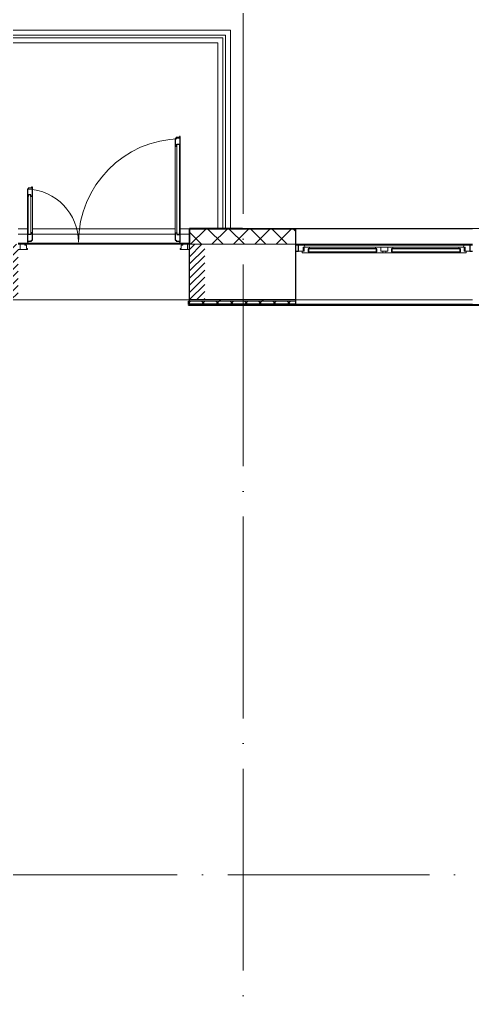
# Model space of a CAD drawing. Header units: millimetres. Extents: x -88595 to 880822, y -1054509 to -148035.
# Drawn here: x 275948 to 280438, y -242778 to -233074 of the extents above; entities that cross this region are included whole.
import ezdxf

# ---------------------------------------------------------------- set-up
doc = ezdxf.new("R2010")
doc.units = ezdxf.units.MM
doc.linetypes.add('ADSK_Линия сетки', pattern=[25, 20, -2.5, 0, -2.5])
doc.linetypes.add('ADSK_Штриховая_ш2 п1_5', pattern=[4.5, 3, -1.5])
for name, color, linetype, lineweight in [('_ Окна', 7, 'Continuous', 30), ('Двери', 7, 'Continuous', 9), ('Лестницы', 7, 'Continuous', 9), ('Оборудование', 7, 'Continuous', 18), ('Ограждение', 7, 'Continuous', 9), ('Окна', 7, 'Continuous', 9), ('Оси', 7, 'Continuous', 9), ('Стены внутренние', 7, 'Continuous', 18), ('Стены наружные', 7, 'Continuous', 18), ('Стены штриховка', 7, 'Continuous', 9)]:
    doc.layers.add(name, color=color, linetype=linetype, lineweight=lineweight)
doc.layers.add('Двери открывание', color=7, linetype='Continuous', lineweight=9, true_color=0xc0c0c0)

# ---------------------------------------------------------------- blocks, each defined once
blk = doc.blocks.new('2 этаж')
at = {"layer": 'Двери', "lineweight": 18, "true_color": 0xff0000}
h = blk.add_hatch(dxfattribs=at)
h.set_pattern_fill('FP_2', color=1, style=0, pattern_type=2)
h.set_pattern_definition([(45, (305992.5, 692231.506), (-35.3553, 35.3553), [])])
h.paths.add_polyline_path([(307117.5, 691956.5), (307117.5, 692506.5), (306967.5, 692506.5), (306967.5, 691956.5)])
h.paths.add_polyline_path([(305117.5, 691956.5), (305267.5, 691956.5), (305267.5, 692506.5), (305117.5, 692506.5), (305117.5, 691980.1)])
at = {"layer": '_ Окна'}
for p, q in [((308047.5, 692496.5), (308022.5, 692496.5)), ((308047.5, 692438.5), (308047.5, 692496.5)), ((308145.5, 692462.5), (308142.5, 692462.5)), ((308142.5, 692462.5), (308142.5, 692430.5)), ((308822.5, 692462.5), (308145.5, 692462.5)), ((308145.5, 692462.5), (308145.5, 692430.5)), ((308145.5, 692430.5), (308145.5, 692462.5)), ((308822.5, 692430.5), (308822.5, 692462.5)), ((308822.5, 692462.5), (308822.5, 692430.5)), ((308825.5, 692462.5), (308822.5, 692462.5)), ((308825.5, 692430.5), (308825.5, 692462.5)), ((308972.5, 692462.5), (308969.5, 692462.5)), ((308969.5, 692462.5), (308969.5, 692430.5)), ((309649.5, 692462.5), (308972.5, 692462.5)), ((308972.5, 692462.5), (308972.5, 692430.5)), ((308972.5, 692430.5), (308972.5, 692462.5)), ((309649.5, 692430.5), (309649.5, 692462.5)), ((309649.5, 692462.5), (309649.5, 692430.5)), ((309652.5, 692462.5), (309649.5, 692462.5)), ((309652.5, 692430.5), (309652.5, 692462.5)), ((309772.5, 692496.5), (309747.5, 692496.5)), ((309747.5, 692496.5), (309747.5, 692438.5)), ((308022.5, 692438.5), (308047.5, 692438.5)), ((308142.5, 692430.5), (308145.5, 692430.5)), ((308145.5, 692430.5), (308822.5, 692430.5)), ((308822.5, 692430.5), (308825.5, 692430.5)), ((308969.5, 692430.5), (308972.5, 692430.5)), ((308972.5, 692430.5), (309649.5, 692430.5)), ((309649.5, 692430.5), (309652.5, 692430.5)), ((309747.5, 692438.5), (309772.5, 692438.5))]:
    blk.add_line(p, q, dxfattribs=at)
at = {"layer": '_ Окна', "lineweight": 18}
for p, q in [((308106.9, 692496.5), (308047.5, 692496.5)), ((308047.5, 692496.5), (308047.5, 692438.5)), ((308093.5, 692438.5), (308093.5, 692479.5)), ((308093.5, 692479.5), (308105.5, 692479.5)), ((308105.5, 692479.5), (308105.5, 692438.5)), ((308155.9, 692479.5), (308105.5, 692479.5)), ((308111.5, 692479.5), (308106.9, 692496.5)), ((308142.5, 692430.5), (308142.5, 692462.5)), ((308142.5, 692462.5), (308160.5, 692462.5)), ((308160.5, 692462.5), (308155.9, 692479.5)), ((308812.1, 692479.5), (308807.5, 692462.5)), ((308807.5, 692462.5), (308825.5, 692462.5)), ((308862.5, 692479.5), (308812.1, 692479.5)), ((308825.5, 692462.5), (308825.5, 692430.5)), ((308862.5, 692438.5), (308862.5, 692479.5)), ((308932.5, 692479.5), (308932.5, 692438.5)), ((308982.9, 692479.5), (308932.5, 692479.5)), ((308969.5, 692430.5), (308969.5, 692462.5)), ((308969.5, 692462.5), (308987.5, 692462.5)), ((308987.5, 692462.5), (308982.9, 692479.5)), ((309639.1, 692479.5), (309634.5, 692462.5)), ((309634.5, 692462.5), (309652.5, 692462.5)), ((309689.5, 692479.5), (309639.1, 692479.5)), ((309652.5, 692462.5), (309652.5, 692430.5)), ((309688.1, 692496.5), (309683.5, 692479.5)), ((309747.5, 692496.5), (309688.1, 692496.5)), ((309689.5, 692438.5), (309689.5, 692479.5)), ((309689.5, 692479.5), (309701.5, 692479.5)), ((309701.5, 692479.5), (309701.5, 692438.5)), ((309747.5, 692438.5), (309747.5, 692496.5)), ((308047.5, 692438.5), (308085.5, 692438.5)), ((308105.5, 692438.5), (308085.5, 692438.5)), ((308085.5, 692438.5), (308085.5, 692421.5)), ((308085.5, 692421.5), (308141.5, 692421.5)), ((308141.5, 692421.5), (308142.5, 692422.5)), ((308160.5, 692430.5), (308142.5, 692430.5)), ((308142.5, 692422.5), (308143.5, 692421.5)), ((308143.5, 692421.5), (308158.1, 692421.5)), ((308158.1, 692421.5), (308160.5, 692430.5)), ((308825.5, 692430.5), (308807.5, 692430.5)), ((308807.5, 692430.5), (308809.9, 692421.5)), ((308809.9, 692421.5), (308824.5, 692421.5)), ((308824.5, 692421.5), (308825.5, 692422.5)), ((308825.5, 692422.5), (308826.5, 692421.5)), ((308826.5, 692421.5), (308882.5, 692421.5)), ((308882.5, 692438.5), (308862.5, 692438.5)), ((308882.5, 692421.5), (308882.5, 692438.5)), ((308932.5, 692438.5), (308912.5, 692438.5)), ((308912.5, 692438.5), (308912.5, 692421.5)), ((308912.5, 692421.5), (308968.5, 692421.5)), ((308968.5, 692421.5), (308969.5, 692422.5)), ((308987.5, 692430.5), (308969.5, 692430.5)), ((308969.5, 692422.5), (308970.5, 692421.5)), ((308970.5, 692421.5), (308985.1, 692421.5)), ((308985.1, 692421.5), (308987.5, 692430.5)), ((309652.5, 692430.5), (309634.5, 692430.5)), ((309634.5, 692430.5), (309636.9, 692421.5)), ((309636.9, 692421.5), (309651.5, 692421.5)), ((309651.5, 692421.5), (309652.5, 692422.5)), ((309652.5, 692422.5), (309653.5, 692421.5)), ((309653.5, 692421.5), (309709.5, 692421.5)), ((309709.5, 692438.5), (309689.5, 692438.5)), ((309709.5, 692421.5), (309709.5, 692438.5)), ((309709.5, 692438.5), (309747.5, 692438.5))]:
    blk.add_line(p, q, dxfattribs=at)
at = {"layer": 'Двери', "lineweight": 30}
for p, q in [((306834.5, 693554.5), (306825.5, 693554.5)), ((306825.5, 693554.5), (306825.5, 693480.5)), ((306866.5, 693564.5), (306834.5, 693564.5)), ((306834.5, 693564.5), (306834.5, 693554.5)), ((306875.5, 693574.5), (306866.5, 693574.5)), ((306866.5, 693574.5), (306866.5, 693564.5)), ((306875.5, 693480.5), (306875.5, 693574.5)), ((306825.5, 693480.5), (306842.5, 693480.5)), ((306842.5, 693480.5), (306842.5, 693498.5)), ((306842.5, 693498.5), (306866.5, 693498.5)), ((306866.5, 693498.5), (306866.5, 693480.5)), ((306866.5, 693480.5), (306875.5, 693480.5)), ((305368.5, 693054.5), (305359.5, 693054.5)), ((305359.5, 693054.5), (305359.5, 692980.5)), ((305400.5, 693064.5), (305368.5, 693064.5)), ((305368.5, 693064.5), (305368.5, 693054.5)), ((305409.5, 693074.5), (305400.5, 693074.5)), ((305400.5, 693074.5), (305400.5, 693064.5)), ((305409.5, 692980.5), (305409.5, 693074.5)), ((305368.5, 692980.5), (305359.5, 692980.5)), ((305368.5, 692998.5), (305368.5, 692980.5)), ((305392.5, 692998.5), (305368.5, 692998.5)), ((305392.5, 692980.5), (305392.5, 692998.5)), ((305409.5, 692980.5), (305392.5, 692980.5)), ((305359.5, 692620.5), (305359.5, 692526.5)), ((305368.5, 692620.5), (305359.5, 692620.5)), ((305368.5, 692602.5), (305368.5, 692620.5)), ((305392.5, 692602.5), (305368.5, 692602.5)), ((305392.5, 692620.5), (305392.5, 692602.5)), ((305409.5, 692620.5), (305392.5, 692620.5)), ((305409.5, 692546.5), (305409.5, 692620.5)), ((306825.5, 692620.5), (306825.5, 692546.5)), ((306825.5, 692620.5), (306842.5, 692620.5)), ((306842.5, 692620.5), (306842.5, 692602.5)), ((306842.5, 692602.5), (306866.5, 692602.5)), ((306866.5, 692620.5), (306875.5, 692620.5)), ((306866.5, 692602.5), (306866.5, 692620.5)), ((306875.5, 692526.5), (306875.5, 692620.5)), ((305359.5, 692526.5), (305368.5, 692526.5)), ((305368.5, 692526.5), (305368.5, 692536.5)), ((305368.5, 692536.5), (305400.5, 692536.5)), ((305400.5, 692536.5), (305400.5, 692546.5)), ((305400.5, 692546.5), (305409.5, 692546.5)), ((306825.5, 692546.5), (306834.5, 692546.5)), ((306834.5, 692546.5), (306834.5, 692536.5)), ((306834.5, 692536.5), (306866.5, 692536.5)), ((306866.5, 692536.5), (306866.5, 692526.5)), ((306866.5, 692526.5), (306875.5, 692526.5))]:
    blk.add_line(p, q, dxfattribs=at)
at = {"layer": 'Двери'}
for p, q in [((306825.5, 693480.5), (306825.5, 692620.5)), ((306842.5, 692602.5), (306842.5, 693498.5)), ((306842.5, 693498.5), (306866.5, 693498.5)), ((306866.5, 693498.5), (306866.5, 692602.5)), ((306875.5, 692620.5), (306875.5, 693480.5)), ((305359.5, 692980.5), (305359.5, 692620.5)), ((305368.5, 692998.5), (305368.5, 692602.5)), ((305392.5, 692998.5), (305368.5, 692998.5)), ((305392.5, 692602.5), (305392.5, 692998.5)), ((305409.5, 692620.5), (305409.5, 692980.5)), ((305368.5, 692602.5), (305392.5, 692602.5)), ((306866.5, 692602.5), (306842.5, 692602.5)), ((305287.5, 692506.5), (305267.5, 692506.5)), ((305287.5, 692456.5), (305287.5, 692506.5)), ((305334.5, 692506.5), (305287.5, 692506.5)), ((305287.5, 692506.5), (305287.5, 692456.5)), ((305334.5, 692497.5), (305334.5, 692506.5)), ((305349.5, 692497.5), (305334.5, 692497.5)), ((305349.5, 692465.5), (305349.5, 692497.5)), ((305359.5, 692465.5), (305349.5, 692465.5)), ((305359.5, 692456.5), (305359.5, 692465.5)), ((306885.5, 692465.5), (306875.5, 692465.5)), ((306875.5, 692465.5), (306875.5, 692456.5)), ((306900.5, 692497.5), (306885.5, 692497.5)), ((306885.5, 692497.5), (306885.5, 692465.5)), ((306900.5, 692506.5), (306900.5, 692497.5)), ((306947.5, 692506.5), (306900.5, 692506.5)), ((306967.5, 692506.5), (306947.5, 692506.5)), ((306947.5, 692506.5), (306947.5, 692456.5)), ((306947.5, 692456.5), (306947.5, 692506.5)), ((306967.5, 692456.5), (306967.5, 692506.5)), ((305267.5, 692456.5), (305287.5, 692456.5)), ((305287.5, 692456.5), (305359.5, 692456.5)), ((306875.5, 692456.5), (306947.5, 692456.5)), ((306947.5, 692456.5), (306967.5, 692456.5))]:
    blk.add_line(p, q, dxfattribs=at)
at = {"layer": 'Двери', "linetype": 'ADSK_Штриховая_ш2 п1_5'}
for p, q in [((307117.5, 692506.5), (306967.5, 692506.5)), ((306967.5, 692506.5), (306967.5, 691956.5)), ((306967.5, 691956.5), (307117.5, 691956.5))]:
    blk.add_line(p, q, dxfattribs=at)
at = {"layer": 'Двери открывание'}
for centre, radius, start, end in [((306895.5, 692526.5), 1028, 91.11477, 180), ((305339.5, 692526.5), 528, 0, 87.82919)]:
    blk.add_arc(centre, radius, start, end, dxfattribs=at)
at = {"layer": 'Лестницы'}
for p, q in [((307372.7, 694628.5), (304647.5, 694628.5)), ((307372.7, 692663.5), (307372.7, 694628.5)), ((307322.7, 694578.5), (304697.5, 694578.5)), ((307322.7, 692663.5), (307322.7, 694578.5)), ((305267.5, 692658.5), (305359.5, 692658.5)), ((305409.5, 692658.5), (306825.5, 692658.5)), ((306875.5, 692658.5), (306967.5, 692658.5)), ((305267.5, 692608.5), (305359.5, 692608.5)), ((305409.5, 692608.5), (306825.5, 692608.5)), ((306875.5, 692608.5), (306967.5, 692608.5))]:
    blk.add_line(p, q, dxfattribs=at)
at = {"layer": 'Ограждение'}
for p, q in [((304722.5, 694553.5), (307297.7, 694553.5)), ((304772.5, 694503.5), (307247.7, 694503.5)), ((307247.7, 694503.5), (307247.7, 692663.5)), ((307297.7, 694553.5), (307297.7, 692663.5))]:
    blk.add_line(p, q, dxfattribs=at)
at = {"layer": 'Окна'}
for p, q in [((309688.1, 692496.5), (308106.9, 692496.5)), ((308812.1, 692479.5), (308155.9, 692479.5)), ((308862.5, 692479.5), (308932.5, 692479.5)), ((309639.1, 692479.5), (308982.9, 692479.5)), ((308141.5, 692421.5), (308143.5, 692421.5)), ((308158.1, 692421.5), (308809.9, 692421.5)), ((308824.5, 692421.5), (308826.5, 692421.5)), ((308882.5, 692438.5), (308912.5, 692438.5)), ((308912.5, 692421.5), (308882.5, 692421.5)), ((308968.5, 692421.5), (308970.5, 692421.5)), ((308985.1, 692421.5), (309636.9, 692421.5)), ((309651.5, 692421.5), (309653.5, 692421.5))]:
    blk.add_line(p, q, dxfattribs=at)
at = {"layer": 'Оси', "linetype": 'ADSK_Линия сетки', "ltscale": 100}
for p, q in [((307497.5, 697307.1), (307497.5, 679652.3)), ((359347.5, 691956.5), (287625.2, 691956.5)), ((359347.5, 686256.5), (287587.4, 686256.5))]:
    blk.add_line(p, q, dxfattribs=at)
at = {"layer": 'Стены внутренние', "lineweight": 30}
for p, q in [((306967.5, 691956.5), (306967.5, 692658.5)), ((308022.5, 692658.5), (306967.5, 692658.5)), ((308022.5, 691956.5), (308022.5, 692658.5)), ((308022.5, 691956.5), (306967.5, 691956.5))]:
    blk.add_line(p, q, dxfattribs=at)
at = {"layer": 'Стены внутренние', "linetype": 'Continuous', "lineweight": 9}
for p, q in [((306977.6, 692506.5), (307127.6, 692656.5)), ((307107.7, 692658.5), (307106.5, 692656.5)), ((307299.3, 692506.5), (307149.3, 692656.5)), ((307189.8, 692506.5), (307339.8, 692656.5)), ((307511.4, 692506.5), (307361.4, 692656.5)), ((307401.9, 692506.5), (307551.9, 692656.5)), ((307551, 692656.5), (307549.8, 692658.5)), ((307723.6, 692506.5), (307573.6, 692656.5)), ((307614, 692506.5), (307764, 692656.5)), ((307935.7, 692506.5), (307785.7, 692656.5)), ((307826.2, 692506.5), (307976.2, 692656.5)), ((308020.5, 692633.8), (307997.8, 692656.5)), ((306968, 692650.2), (306967.5, 692651.1)), ((307087.2, 692506.5), (306969.5, 692624.2))]:
    blk.add_line(p, q, dxfattribs=at)
at = {"layer": 'Стены внутренние'}
for p, q in [((308022.5, 692658.5), (309772.5, 692658.5)), ((305267.5, 692516.5), (306967.5, 692516.5)), ((305334.5, 692506.5), (306900.5, 692506.5)), ((306967.5, 692506.5), (309771.5, 692506.5)), ((306967.5, 691956.5), (305267.5, 691956.5)), ((309772.5, 691956.5), (308022.5, 691956.5))]:
    blk.add_line(p, q, dxfattribs=at)
at = {"layer": 'Стены наружные', "lineweight": 30}
for p, q in [((307492.5, 692663.5), (306967.5, 692663.5)), ((306967.5, 692663.5), (306967.5, 692658.5)), ((306967.5, 692658.5), (307492.5, 692658.5)), ((307492.5, 692663.5), (307492.5, 692658.5)), ((306957.5, 691941.5), (306967.5, 691941.5)), ((306957.5, 691911.5), (306957.5, 691941.5)), ((308022.5, 691911.5), (306957.5, 691911.5)), ((324092.5, 691906.5), (306957.5, 691906.5)), ((306957.5, 691901.5), (306957.5, 691906.5)), ((306957.5, 691901.5), (324092.5, 691901.5)), ((306967.5, 691941.5), (306967.5, 691956.5)), ((308022.5, 691911.5), (308022.5, 691956.5))]:
    blk.add_line(p, q, dxfattribs=at)
at = {"layer": 'Стены наружные', "linetype": 'Continuous', "lineweight": 9}
for p, q in [((307110.5, 692663.5), (307107.7, 692658.5)), ((306957.5, 691920.7), (306978.3, 691941.5)), ((306975.1, 691911.5), (306957.5, 691929.1)), ((307116.5, 691911.5), (307086.5, 691941.5)), ((307089.7, 691911.5), (307119.7, 691941.5)), ((307257.9, 691911.5), (307227.9, 691941.5)), ((307231.2, 691911.5), (307261.2, 691941.5)), ((307261.2, 691941.5), (307276.2, 691956.5)), ((307399.3, 691911.5), (307369.3, 691941.5)), ((307372.6, 691911.5), (307402.6, 691941.5)), ((307540.7, 691911.5), (307510.7, 691941.5)), ((307514, 691911.5), (307544, 691941.5)), ((307682.2, 691911.5), (307652.2, 691941.5)), ((307655.4, 691911.5), (307685.4, 691941.5)), ((307685.4, 691941.5), (307700.4, 691956.5)), ((307823.6, 691911.5), (307793.6, 691941.5)), ((307796.9, 691911.5), (307826.9, 691941.5)), ((307965, 691911.5), (307935, 691941.5)), ((307938.3, 691911.5), (307968.3, 691941.5))]:
    blk.add_line(p, q, dxfattribs=at)
at = {"layer": 'Стены наружные'}
for p, q in [((307497.5, 692663.5), (313092.5, 692663.5)), ((307497.5, 692658.5), (307497.5, 692663.5)), ((308022.5, 692663.5), (308022.5, 692658.5)), ((309772.5, 692658.5), (308022.5, 692658.5)), ((309772.5, 691911.5), (308022.5, 691911.5))]:
    blk.add_line(p, q, dxfattribs=at)
at = {"layer": 'Стены штриховка'}
for p, q in [((306969.5, 692506.5), (306969.5, 692656.5)), ((306969.5, 692656.5), (308020.5, 692656.5)), ((308020.5, 692656.5), (308020.5, 692582.5)), ((308020.5, 692582.5), (308022.5, 692582.5)), ((306967.5, 691941.5), (308022.5, 691941.5))]:
    blk.add_line(p, q, dxfattribs=at)

msp = doc.modelspace()

# ---------------------------------------------------------------- block references
at = {"layer": 'Оборудование', "color": 5, "true_color": 0x0000ff}
msp.add_blockref('2 этаж', (-29334.2, -927808.4), dxfattribs=at)

doc.saveas('drawing.dxf')
